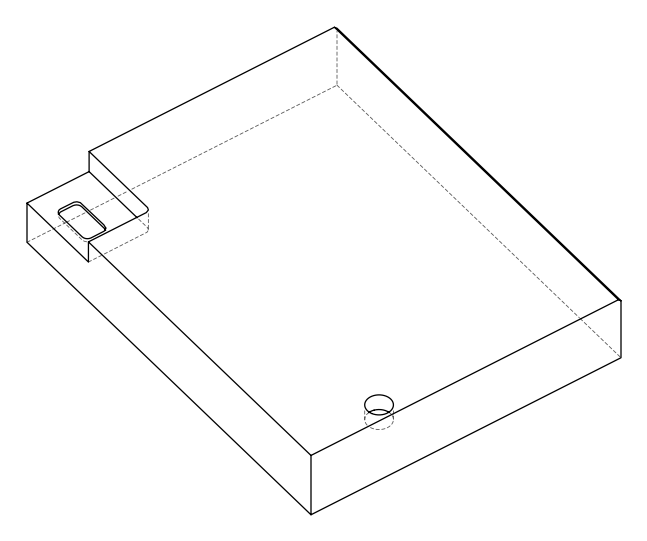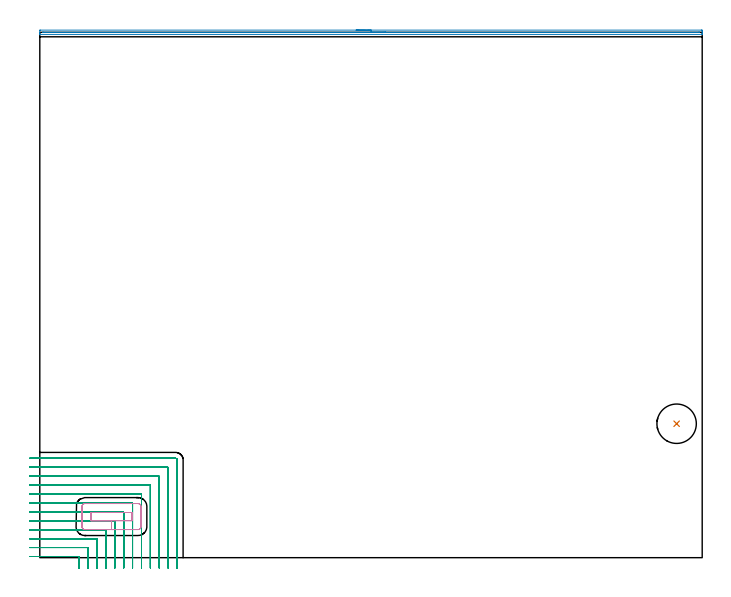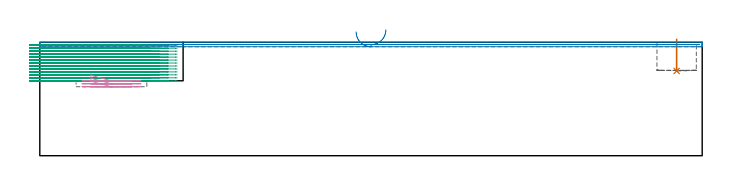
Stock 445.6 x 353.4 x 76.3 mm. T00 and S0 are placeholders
(PLAN: 4 operations, 2 tool changes, 45.9 min)
(1 INDEXABLE_INSERT_DRILL_BLIND_HOLE_FROM_SOLID | STEP1POCKET | NXT0302_024 | 0.09 min | 10461 mm3)
(2 AREA_MILL | FG_CHAMFER_SURFACE | UGT0205_001 | 7.27 min | 2005 mm3)
(3 MILL_CORNER_NOTCH_RECTANGULAR | CORNER_NOTCH_RECTANGULAR | NXT0201_009 | Follow Part, ap 2, ae 75% | 37.24 min | 176648 mm3)
(4 MILL_RECTANGULAR_POCKET | POCKET_RECTANGULAR_STRAIGHT | NXT0201_009 | Follow Part, ap 2, ae 75% | 1.35 min | 4738 mm3)
(TOOL NXT0302_024 | Index. Insert Drill 26.5mm [880-D2650L32-03] | D26.5 PA176 FL80 Z2)
(TOOL UGT0205_001 | Chamfer Mill 20 x 3 x 45 deg. | D20 FL50 Z2)
(TOOL NXT0201_009 | ENDMILL 8mm [2P460-0800-NA 1630] | D8 FL26 Z6)
(OP 1 INDEXABLE_INSERT_DRILL_BLIND_HOLE_FROM_SOLID)
G17 G21 G94 G90
T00 M6
G54
G17 G0 G90 X428.4 Y90.1 S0 M3
G43 Z86.3 H1
G94 G81 G98 Z57. F250. R78.3
G80
M5
M2
(OP 2 AREA_MILL)
G17 G21 G94 G90
T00 M6
G54
G17 G0 G90 X212.8 Y354.9 S1061 M3
G43 Z86.3 H0
Z83.3
G94 G1 X212.838 Z82.428 F250.
X212.952 Z81.563
X213.141 Z80.712
X213.403 Z79.88
X213.737 Z79.074
X214.14 Z78.3
X214.609 Z77.564
X215.14 Z76.872
X215.729 Z76.229
X216.372 Z75.64
X217.064 Z75.108
X217.8 Z74.64
X218.574 Z74.237
X219.38 Z73.903
X220.212 Z73.641
X221.064 Z73.452
X221.928 Z73.338
X222.8 Z73.3
X444.972
X445.116 Y354.899 Z73.301
X445.598 Y354.891 Z73.305
X445.6 Y354.653 Z73.544
Y354.293 Z73.904
Y353.761 Z74.435
Y353.4 Z74.795
Y352.678 Z75.522
Y352.391 Z75.808
Y351.965 Z76.226
X445.59 Y351.903 Z76.288
X445.419 Y351.9 Z76.3
X0.181
X0.01 Y351.903 Z76.288
X0.007 Y351.963 Z76.229
X0. Y352.392 Z75.808
Y352.678 Z75.522
Y353.4 Z74.795
Y354.653 Z73.544
X0.002 Y354.891 Z73.305
X0.485 Y354.9 Z73.3
X222.8
Y353.486 Z74.714
X443.27
X443.442 Y353.484 Z74.716
X443.556 Y353.481 Z74.719
X443.591 Y353.479 Z74.721
X443.594 Y353.475 Z74.725
X443.597 Y353.459 Z74.741
Y353.4 Z74.8
X443.594 Y353.349 Z74.851
X443.591 Y353.328 Z74.872
X443.527 Y353.321 Z74.879
X443.356 Y353.316 Z74.884
X443.27 Y353.315 Z74.885
X2.33
X2.158 Y353.316 Z74.884
X2.044 Y353.319 Z74.881
X2.009 Y353.321 Z74.879
X2.006 Y353.325 Z74.875
X2.003 Y353.341 Z74.859
Y353.4 Z74.8
X2.006 Y353.451 Z74.749
X2.009 Y353.472 Z74.728
X2.074 Y353.479 Z74.721
X2.245 Y353.484 Z74.716
X2.331 Y353.485 Z74.715
X222.8 Y353.486 Z74.714
X223.672 Z74.752
X224.537 Z74.866
X225.388 Z75.055
X226.22 Z75.317
X227.026 Z75.651
X227.8 Z76.054
X228.536 Z76.523
X229.228 Z77.054
X229.871 Z77.643
X230.46 Z78.286
X230.992 Z78.978
X231.46 Z79.714
X231.863 Z80.488
X232.197 Z81.294
X232.459 Z82.126
X232.648 Z82.978
X232.762 Z83.843
X232.8 Z84.714
G0 Z86.3
M5
M2
(OP 3 MILL_CORNER_NOTCH_RECTANGULAR)
G17 G21 G94 G90
T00 M6
G54
G17 G0 G90 X26.4 Y-7. S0 M3
G43 Z86.3 H1
Z74.308
G94 G1 Y-4. F250.
Y0.405 F500.
G3 X26.005 Y0.8 R0.4
G1 X-4.
X-7. F250.
G0 Z86.3
X32.4 Y-7.
Z74.308
G1 Y-4.
Y6.405 F500.
G3 X32.005 Y6.8 R0.4
G1 X-4.
X-7. F250.
G0 Z86.3
X38.4 Y-7.
Z74.308
G1 Y-4.
Y12.405 F500.
G3 X38.005 Y12.8 R0.4
G1 X-4.
X-7. F250.
G0 Z86.3
X44.4 Y-7.
Z74.308
G1 Y-4.
Y18.404 F500.
G3 X44.004 Y18.8 R0.4
G1 X-4.
X-7. F250.
G0 Z86.3
X50.4 Y-7.
Z74.308
G1 Y-4.
Y24.404 F500.
G3 X50.004 Y24.8 R0.4
G1 X-4.
X-7. F250.
G0 Z86.3
X56.4 Y-7.
Z74.308
G1 Y-4.
Y30.404 F500.
G3 X56.004 Y30.8 R0.4
G1 X-4.
X-7. F250.
G0 Z86.3
X62.4 Y-7.
Z74.308
G1 Y-4.
Y36.404 F500.
G3 X62.004 Y36.8 R0.4
G1 X-4.
X-7. F250.
G0 Z86.3
X68.4 Y-7.
Z74.308
G1 Y-4.
Y42.404 F500.
G3 X68.004 Y42.8 R0.4
G1 X-4.
X-7. F250.
G0 Z86.3
X74.4 Y-7.
Z74.308
G1 Y-4.
Y48.403 F500.
G3 X74.003 Y48.8 R0.4
G1 X-4.
X-7. F250.
G0 Z86.3
X80.4 Y-7.
Z74.308
G1 Y-4.
Y54.403 F500.
G3 X80.003 Y54.8 R0.4
G1 X-4.
X-7. F250.
G0 Z86.3
X86.4 Y-7.
Z74.308
G1 Y-4.
Y60.403 F500.
G3 X86.003 Y60.8 R0.4
G1 X-4.
X-7. F250.
G0 Z86.3
X92.4 Y-7.
Z74.308
G1 Y-4.
Y65.8 F500.
G3 X91.4 Y66.8 R1.
G1 X-4.
X-7. F250.
G0 Z86.3
X26.4 Y-7.
Z72.315
G1 Y-4.
Y0.405 F500.
G3 X26.005 Y0.8 R0.4
G1 X-4.
X-7. F250.
G0 Z86.3
X32.4 Y-7.
Z72.315
G1 Y-4.
Y6.405 F500.
G3 X32.005 Y6.8 R0.4
G1 X-4.
X-7. F250.
G0 Z86.3
X38.4 Y-7.
Z72.315
G1 Y-4.
Y12.404 F500.
G3 X38.004 Y12.8 R0.4
G1 X-4.
X-7. F250.
G0 Z86.3
X44.4 Y-7.
Z72.315
G1 Y-4.
Y18.404 F500.
G3 X44.004 Y18.8 R0.4
G1 X-4.
X-7. F250.
G0 Z86.3
X50.4 Y-7.
Z72.315
G1 Y-4.
Y24.404 F500.
G3 X50.004 Y24.8 R0.4
G1 X-4.
X-7. F250.
G0 Z86.3
X56.4 Y-7.
Z72.315
G1 Y-4.
Y30.404 F500.
G3 X56.004 Y30.8 R0.4
G1 X-4.
X-7. F250.
G0 Z86.3
X62.4 Y-7.
Z72.315
G1 Y-4.
Y36.404 F500.
G3 X62.004 Y36.8 R0.4
G1 X-4.
X-7. F250.
G0 Z86.3
X68.4 Y-7.
Z72.315
G1 Y-4.
Y42.404 F500.
G3 X68.004 Y42.8 R0.4
G1 X-4.
X-7. F250.
G0 Z86.3
X74.4 Y-7.
Z72.315
G1 Y-4.
Y48.403 F500.
G3 X74.003 Y48.8 R0.4
G1 X-4.
X-7. F250.
G0 Z86.3
X80.4 Y-7.
Z72.315
G1 Y-4.
Y54.403 F500.
G3 X80.003 Y54.8 R0.4
G1 X-4.
X-7. F250.
G0 Z86.3
X86.4 Y-7.
Z72.315
G1 Y-4.
Y60.403 F500.
G3 X86.003 Y60.8 R0.4
G1 X-4.
X-7. F250.
G0 Z86.3
X92.4 Y-7.
Z72.315
G1 Y-4.
Y65.8 F500.
G3 X91.4 Y66.8 R1.
G1 X-4.
X-7. F250.
G0 Z86.3
X26.4 Y-7.
Z70.323
G1 Y-4.
Y0.405 F500.
G3 X26.005 Y0.8 R0.4
G1 X-4.
X-7. F250.
G0 Z86.3
X32.4 Y-7.
Z70.323
G1 Y-4.
Y6.405 F500.
G3 X32.005 Y6.8 R0.4
G1 X-4.
X-7. F250.
G0 Z86.3
X38.4 Y-7.
Z70.323
G1 Y-4.
Y12.405 F500.
G3 X38.005 Y12.8 R0.4
G1 X-4.
X-7. F250.
G0 Z86.3
X44.4 Y-7.
Z70.323
G1 Y-4.
Y18.404 F500.
G3 X44.004 Y18.8 R0.4
G1 X-4.
X-7. F250.
G0 Z86.3
X50.4 Y-7.
Z70.323
G1 Y-4.
Y24.404 F500.
G3 X50.004 Y24.8 R0.4
G1 X-4.
X-7. F250.
G0 Z86.3
X56.4 Y-7.
Z70.323
G1 Y-4.
Y30.404 F500.
G3 X56.004 Y30.8 R0.4
G1 X-4.
X-7. F250.
G0 Z86.3
X62.4 Y-7.
Z70.323
G1 Y-4.
Y36.404 F500.
G3 X62.004 Y36.8 R0.4
G1 X-4.
X-7. F250.
G0 Z86.3
X68.4 Y-7.
Z70.323
G1 Y-4.
Y42.404 F500.
G3 X68.004 Y42.8 R0.4
G1 X-4.
X-7. F250.
G0 Z86.3
X74.4 Y-7.
Z70.323
G1 Y-4.
Y48.403 F500.
G3 X74.003 Y48.8 R0.4
G1 X-4.
X-7. F250.
G0 Z86.3
X80.4 Y-7.
Z70.323
G1 Y-4.
Y54.403 F500.
G3 X80.003 Y54.8 R0.4
G1 X-4.
X-7. F250.
G0 Z86.3
X86.4 Y-7.
Z70.323
G1 Y-4.
Y60.403 F500.
G3 X86.003 Y60.8 R0.4
G1 X-4.
X-7. F250.
G0 Z86.3
X92.4 Y-7.
Z70.323
G1 Y-4.
Y65.8 F500.
G3 X91.4 Y66.8 R1.
G1 X-4.
X-7. F250.
G0 Z86.3
X26.4 Y-7.
Z68.331
G1 Y-4.
Y0.405 F500.
G3 X26.005 Y0.8 R0.4
G1 X-4.
X-7. F250.
G0 Z86.3
X32.4 Y-7.
Z68.331
G1 Y-4.
Y6.405 F500.
G3 X32.005 Y6.8 R0.4
G1 X-4.
X-7. F250.
G0 Z86.3
X38.4 Y-7.
Z68.331
G1 Y-4.
Y12.405 F500.
G3 X38.005 Y12.8 R0.4
G1 X-4.
X-7. F250.
G0 Z86.3
X44.4 Y-7.
Z68.331
G1 Y-4.
Y18.404 F500.
G3 X44.004 Y18.8 R0.4
G1 X-4.
X-7. F250.
G0 Z86.3
X50.4 Y-7.
Z68.331
G1 Y-4.
Y24.404 F500.
G3 X50.004 Y24.8 R0.4
G1 X-4.
X-7. F250.
G0 Z86.3
X56.4 Y-7.
Z68.331
G1 Y-4.
Y30.404 F500.
G3 X56.004 Y30.8 R0.4
G1 X-4.
X-7. F250.
G0 Z86.3
X62.4 Y-7.
Z68.331
G1 Y-4.
Y36.404 F500.
G3 X62.004 Y36.8 R0.4
G1 X-4.
X-7. F250.
G0 Z86.3
X68.4 Y-7.
Z68.331
G1 Y-4.
Y42.404 F500.
G3 X68.004 Y42.8 R0.4
G1 X-4.
X-7. F250.
G0 Z86.3
X74.4 Y-7.
Z68.331
G1 Y-4.
Y48.403 F500.
G3 X74.003 Y48.8 R0.4
G1 X-4.
X-7. F250.
G0 Z86.3
X80.4 Y-7.
Z68.331
G1 Y-4.
Y54.403 F500.
G3 X80.003 Y54.8 R0.4
G1 X-4.
X-7. F250.
G0 Z86.3
X86.4 Y-7.
Z68.331
G1 Y-4.
Y60.403 F500.
G3 X86.003 Y60.8 R0.4
G1 X-4.
X-7. F250.
G0 Z86.3
X92.4 Y-7.
Z68.331
G1 Y-4.
Y65.8 F500.
G3 X91.4 Y66.8 R1.
G1 X-4.
X-7. F250.
G0 Z86.3
X26.4 Y-7.
Z66.338
G1 Y-4.
Y0.405 F500.
G3 X26.005 Y0.8 R0.4
G1 X-4.
X-7. F250.
G0 Z86.3
X32.4 Y-7.
Z66.338
G1 Y-4.
Y6.405 F500.
G3 X32.005 Y6.8 R0.4
G1 X-4.
X-7. F250.
G0 Z86.3
X38.4 Y-7.
Z66.338
G1 Y-4.
Y12.405 F500.
G3 X38.005 Y12.8 R0.4
G1 X-4.
X-7. F250.
G0 Z86.3
X44.4 Y-7.
Z66.338
G1 Y-4.
Y18.404 F500.
G3 X44.004 Y18.8 R0.4
G1 X-4.
X-7. F250.
G0 Z86.3
X50.4 Y-7.
Z66.338
G1 Y-4.
Y24.404 F500.
G3 X50.004 Y24.8 R0.4
G1 X-4.
X-7. F250.
G0 Z86.3
X56.4 Y-7.
Z66.338
G1 Y-4.
Y30.404 F500.
G3 X56.004 Y30.8 R0.4
G1 X-4.
X-7. F250.
G0 Z86.3
X62.4 Y-7.
Z66.338
G1 Y-4.
Y36.404 F500.
G3 X62.004 Y36.8 R0.4
G1 X-4.
X-7. F250.
G0 Z86.3
X68.4 Y-7.
Z66.338
G1 Y-4.
Y42.404 F500.
G3 X68.004 Y42.8 R0.4
G1 X-4.
X-7. F250.
G0 Z86.3
X74.4 Y-7.
Z66.338
G1 Y-4.
Y48.403 F500.
G3 X74.003 Y48.8 R0.4
G1 X-4.
X-7. F250.
G0 Z86.3
X80.4 Y-7.
Z66.338
G1 Y-4.
Y54.403 F500.
G3 X80.003 Y54.8 R0.4
G1 X-4.
X-7. F250.
G0 Z86.3
X86.4 Y-7.
Z66.338
G1 Y-4.
Y60.403 F500.
G3 X86.003 Y60.8 R0.4
G1 X-4.
X-7. F250.
G0 Z86.3
X92.4 Y-7.
Z66.338
G1 Y-4.
Y65.8 F500.
G3 X91.4 Y66.8 R1.
G1 X-4.
X-7. F250.
G0 Z86.3
X26.4 Y-7.
Z64.346
G1 Y-4.
Y0.405 F500.
G3 X26.005 Y0.8 R0.4
G1 X-4.
X-7. F250.
G0 Z86.3
X32.4 Y-7.
Z64.346
G1 Y-4.
Y6.405 F500.
G3 X32.005 Y6.8 R0.4
G1 X-4.
X-7. F250.
G0 Z86.3
X38.4 Y-7.
Z64.346
G1 Y-4.
Y12.405 F500.
G3 X38.005 Y12.8 R0.4
G1 X-4.
X-7. F250.
G0 Z86.3
X44.4 Y-7.
Z64.346
G1 Y-4.
Y18.404 F500.
G3 X44.004 Y18.8 R0.4
G1 X-4.
X-7. F250.
G0 Z86.3
X50.4 Y-7.
Z64.346
G1 Y-4.
Y24.404 F500.
G3 X50.004 Y24.8 R0.4
G1 X-4.
X-7. F250.
G0 Z86.3
X56.4 Y-7.
Z64.346
G1 Y-4.
Y30.404 F500.
G3 X56.004 Y30.8 R0.4
G1 X-4.
X-7. F250.
G0 Z86.3
X62.4 Y-7.
Z64.346
G1 Y-4.
Y36.404 F500.
G3 X62.004 Y36.8 R0.4
G1 X-4.
X-7. F250.
G0 Z86.3
X68.4 Y-7.
Z64.346
G1 Y-4.
Y42.404 F500.
G3 X68.004 Y42.8 R0.4
G1 X-4.
X-7. F250.
G0 Z86.3
X74.4 Y-7.
Z64.346
G1 Y-4.
Y48.403 F500.
G3 X74.003 Y48.8 R0.4
G1 X-4.
X-7. F250.
G0 Z86.3
X80.4 Y-7.
Z64.346
G1 Y-4.
Y54.403 F500.
G3 X80.003 Y54.8 R0.4
G1 X-4.
X-7. F250.
G0 Z86.3
X86.4 Y-7.
Z64.346
G1 Y-4.
Y60.403 F500.
G3 X86.003 Y60.8 R0.4
G1 X-4.
X-7. F250.
G0 Z86.3
X92.4 Y-7.
Z64.346
G1 Y-4.
Y65.8 F500.
G3 X91.4 Y66.8 R1.
G1 X-4.
X-7. F250.
G0 Z86.3
X26.4 Y-7.
Z62.354
G1 Y-4.
Y0.405 F500.
G3 X26.005 Y0.8 R0.4
G1 X-4.
X-7. F250.
G0 Z86.3
X32.4 Y-7.
Z62.354
G1 Y-4.
Y6.405 F500.
G3 X32.005 Y6.8 R0.4
G1 X-4.
X-7. F250.
G0 Z86.3
X38.4 Y-7.
Z62.354
G1 Y-4.
Y12.405 F500.
G3 X38.005 Y12.8 R0.4
G1 X-4.
X-7. F250.
G0 Z86.3
X44.4 Y-7.
Z62.354
G1 Y-4.
Y18.404 F500.
G3 X44.004 Y18.8 R0.4
G1 X-4.
X-7. F250.
G0 Z86.3
X50.4 Y-7.
Z62.354
G1 Y-4.
Y24.404 F500.
G3 X50.004 Y24.8 R0.4
G1 X-4.
X-7. F250.
G0 Z86.3
X56.4 Y-7.
Z62.354
G1 Y-4.
Y30.404 F500.
G3 X56.004 Y30.8 R0.4
G1 X-4.
X-7. F250.
G0 Z86.3
X62.4 Y-7.
Z62.354
G1 Y-4.
Y36.404 F500.
G3 X62.004 Y36.8 R0.4
G1 X-4.
X-7. F250.
G0 Z86.3
X68.4 Y-7.
Z62.354
G1 Y-4.
Y42.404 F500.
G3 X68.004 Y42.8 R0.4
G1 X-4.
X-7. F250.
G0 Z86.3
X74.4 Y-7.
Z62.354
G1 Y-4.
Y48.403 F500.
G3 X74.003 Y48.8 R0.4
G1 X-4.
X-7. F250.
G0 Z86.3
X80.4 Y-7.
Z62.354
G1 Y-4.
Y54.403 F500.
G3 X80.003 Y54.8 R0.4
G1 X-4.
X-7. F250.
G0 Z86.3
X86.4 Y-7.
Z62.354
G1 Y-4.
Y60.403 F500.
G3 X86.003 Y60.8 R0.4
G1 X-4.
X-7. F250.
G0 Z86.3
X92.4 Y-7.
Z62.354
G1 Y-4.
Y65.8 F500.
G3 X91.4 Y66.8 R1.
G1 X-4.
X-7. F250.
G0 Z86.3
X26.4 Y-7.
Z60.362
G1 Y-4.
Y0.405 F500.
G3 X26.005 Y0.8 R0.4
G1 X-4.
X-7. F250.
G0 Z86.3
X32.4 Y-7.
Z60.362
G1 Y-4.
Y6.405 F500.
G3 X32.005 Y6.8 R0.4
G1 X-4.
X-7. F250.
G0 Z86.3
X38.4 Y-7.
Z60.362
G1 Y-4.
Y12.405 F500.
G3 X38.005 Y12.8 R0.4
G1 X-4.
X-7. F250.
G0 Z86.3
X44.4 Y-7.
Z60.362
G1 Y-4.
Y18.404 F500.
G3 X44.004 Y18.8 R0.4
G1 X-4.
X-7. F250.
G0 Z86.3
X50.4 Y-7.
Z60.362
G1 Y-4.
Y24.404 F500.
G3 X50.004 Y24.8 R0.4
G1 X-4.
X-7. F250.
G0 Z86.3
X56.4 Y-7.
Z60.362
G1 Y-4.
Y30.404 F500.
G3 X56.004 Y30.8 R0.4
G1 X-4.
X-7. F250.
G0 Z86.3
X62.4 Y-7.
Z60.362
G1 Y-4.
Y36.404 F500.
G3 X62.004 Y36.8 R0.4
G1 X-4.
X-7. F250.
G0 Z86.3
X68.4 Y-7.
Z60.362
G1 Y-4.
Y42.404 F500.
G3 X68.004 Y42.8 R0.4
G1 X-4.
X-7. F250.
G0 Z86.3
X74.4 Y-7.
Z60.362
G1 Y-4.
Y48.403 F500.
G3 X74.003 Y48.8 R0.4
G1 X-4.
X-7. F250.
G0 Z86.3
X80.4 Y-7.
Z60.362
G1 Y-4.
Y54.403 F500.
G3 X80.003 Y54.8 R0.4
G1 X-4.
X-7. F250.
G0 Z86.3
X86.4 Y-7.
Z60.362
G1 Y-4.
Y60.403 F500.
G3 X86.003 Y60.8 R0.4
G1 X-4.
X-7. F250.
G0 Z86.3
X92.4 Y-7.
Z60.362
G1 Y-4.
Y65.8 F500.
G3 X91.4 Y66.8 R1.
G1 X-4.
X-7. F250.
G0 Z86.3
X26.4 Y-7.
Z58.369
G1 Y-4.
Y0.405 F500.
G3 X26.005 Y0.8 R0.4
G1 X-4.
X-7. F250.
G0 Z86.3
X32.4 Y-7.
Z58.369
G1 Y-4.
Y6.405 F500.
G3 X32.005 Y6.8 R0.4
G1 X-4.
X-7. F250.
G0 Z86.3
X38.4 Y-7.
Z58.369
G1 Y-4.
Y12.405 F500.
G3 X38.005 Y12.8 R0.4
G1 X-4.
X-7. F250.
G0 Z86.3
X44.4 Y-7.
Z58.369
G1 Y-4.
Y18.404 F500.
G3 X44.004 Y18.8 R0.4
G1 X-4.
X-7. F250.
G0 Z86.3
X50.4 Y-7.
Z58.369
G1 Y-4.
Y24.404 F500.
G3 X50.004 Y24.8 R0.4
G1 X-4.
X-7. F250.
G0 Z86.3
X56.4 Y-7.
Z58.369
G1 Y-4.
Y30.404 F500.
G3 X56.004 Y30.8 R0.4
G1 X-4.
X-7. F250.
G0 Z86.3
X62.4 Y-7.
Z58.369
G1 Y-4.
Y36.404 F500.
G3 X62.004 Y36.8 R0.4
G1 X-4.
X-7. F250.
G0 Z86.3
X68.4 Y-7.
Z58.369
G1 Y-4.
Y42.404 F500.
G3 X68.004 Y42.8 R0.4
G1 X-4.
X-7. F250.
G0 Z86.3
X74.4 Y-7.
Z58.369
G1 Y-4.
Y48.403 F500.
G3 X74.003 Y48.8 R0.4
G1 X-4.
X-7. F250.
G0 Z86.3
X80.4 Y-7.
Z58.369
G1 Y-4.
Y54.403 F500.
G3 X80.003 Y54.8 R0.4
G1 X-4.
X-7. F250.
G0 Z86.3
X86.4 Y-7.
Z58.369
G1 Y-4.
Y60.403 F500.
G3 X86.003 Y60.8 R0.4
G1 X-4.
X-7. F250.
G0 Z86.3
X92.4 Y-7.
Z58.369
G1 Y-4.
Y65.8 F500.
G3 X91.4 Y66.8 R1.
G1 X-4.
X-7. F250.
G0 Z86.3
X26.4 Y-7.
Z56.377
G1 Y-4.
Y0.405 F500.
G3 X26.005 Y0.8 R0.4
G1 X-4.
X-7. F250.
G0 Z86.3
X32.4 Y-7.
Z56.377
G1 Y-4.
Y6.405 F500.
G3 X32.005 Y6.8 R0.4
G1 X-4.
X-7. F250.
G0 Z86.3
X38.4 Y-7.
Z56.377
G1 Y-4.
Y12.405 F500.
G3 X38.005 Y12.8 R0.4
G1 X-4.
X-7. F250.
G0 Z86.3
X44.4 Y-7.
Z56.377
G1 Y-4.
Y18.404 F500.
G3 X44.004 Y18.8 R0.4
G1 X-4.
X-7. F250.
G0 Z86.3
X50.4 Y-7.
Z56.377
G1 Y-4.
Y24.404 F500.
G3 X50.004 Y24.8 R0.4
G1 X-4.
X-7. F250.
G0 Z86.3
X56.4 Y-7.
Z56.377
G1 Y-4.
Y30.404 F500.
G3 X56.004 Y30.8 R0.4
G1 X-4.
X-7. F250.
G0 Z86.3
X62.4 Y-7.
Z56.377
G1 Y-4.
Y36.404 F500.
G3 X62.004 Y36.8 R0.4
G1 X-4.
X-7. F250.
G0 Z86.3
X68.4 Y-7.
Z56.377
G1 Y-4.
Y42.404 F500.
G3 X68.004 Y42.8 R0.4
G1 X-4.
X-7. F250.
G0 Z86.3
X74.4 Y-7.
Z56.377
G1 Y-4.
Y48.403 F500.
G3 X74.003 Y48.8 R0.4
G1 X-4.
X-7. F250.
G0 Z86.3
X80.4 Y-7.
Z56.377
G1 Y-4.
Y54.403 F500.
G3 X80.003 Y54.8 R0.4
G1 X-4.
X-7. F250.
G0 Z86.3
X86.4 Y-7.
Z56.377
G1 Y-4.
Y60.403 F500.
G3 X86.003 Y60.8 R0.4
G1 X-4.
X-7. F250.
G0 Z86.3
X92.4 Y-7.
Z56.377
G1 Y-4.
Y65.8 F500.
G3 X91.4 Y66.8 R1.
G1 X-4.
X-7. F250.
G0 Z86.3
X26.4 Y-7.
Z54.385
G1 Y-4.
Y0.405 F500.
G3 X26.005 Y0.8 R0.4
G1 X-4.
X-7. F250.
G0 Z86.3
X32.4 Y-7.
Z54.385
G1 Y-4.
Y6.405 F500.
G3 X32.005 Y6.8 R0.4
G1 X-4.
X-7. F250.
G0 Z86.3
X38.4 Y-7.
Z54.385
G1 Y-4.
Y12.405 F500.
G3 X38.005 Y12.8 R0.4
G1 X-4.
X-7. F250.
G0 Z86.3
X44.4 Y-7.
Z54.385
G1 Y-4.
Y18.404 F500.
G3 X44.004 Y18.8 R0.4
G1 X-4.
X-7. F250.
G0 Z86.3
X50.4 Y-7.
Z54.385
G1 Y-4.
Y24.404 F500.
G3 X50.004 Y24.8 R0.4
G1 X-4.
X-7. F250.
G0 Z86.3
X56.4 Y-7.
Z54.385
G1 Y-4.
Y30.404 F500.
G3 X56.004 Y30.8 R0.4
G1 X-4.
X-7. F250.
G0 Z86.3
X62.4 Y-7.
Z54.385
G1 Y-4.
Y36.404 F500.
G3 X62.004 Y36.8 R0.4
G1 X-4.
X-7. F250.
G0 Z86.3
X68.4 Y-7.
Z54.385
G1 Y-4.
Y42.404 F500.
G3 X68.004 Y42.8 R0.4
G1 X-4.
X-7. F250.
G0 Z86.3
X74.4 Y-7.
Z54.385
G1 Y-4.
Y48.403 F500.
G3 X74.003 Y48.8 R0.4
G1 X-4.
X-7. F250.
G0 Z86.3
X80.4 Y-7.
Z54.385
G1 Y-4.
Y54.403 F500.
G3 X80.003 Y54.8 R0.4
G1 X-4.
X-7. F250.
G0 Z86.3
X86.4 Y-7.
Z54.385
G1 Y-4.
Y60.403 F500.
G3 X86.003 Y60.8 R0.4
G1 X-4.
X-7. F250.
G0 Z86.3
X92.4 Y-7.
Z54.385
G1 Y-4.
Y65.8 F500.
G3 X91.4 Y66.8 R1.
G1 X-4.
X-7. F250.
G0 Z86.3
X26.4 Y-7.
Z52.392
G1 Y-4.
Y0.405 F500.
G3 X26.005 Y0.8 R0.4
G1 X-4.
X-7. F250.
G0 Z86.3
X32.4 Y-7.
Z52.392
G1 Y-4.
Y6.405 F500.
G3 X32.005 Y6.8 R0.4
G1 X-4.
X-7. F250.
G0 Z86.3
X38.4 Y-7.
Z52.392
G1 Y-4.
Y12.405 F500.
G3 X38.005 Y12.8 R0.4
G1 X-4.
X-7. F250.
G0 Z86.3
X44.4 Y-7.
Z52.392
G1 Y-4.
Y18.404 F500.
G3 X44.004 Y18.8 R0.4
G1 X-4.
X-7. F250.
G0 Z86.3
X50.4 Y-7.
Z52.392
G1 Y-4.
Y24.404 F500.
G3 X50.004 Y24.8 R0.4
G1 X-4.
X-7. F250.
G0 Z86.3
X56.4 Y-7.
Z52.392
G1 Y-4.
Y30.404 F500.
G3 X56.004 Y30.8 R0.4
G1 X-4.
X-7. F250.
G0 Z86.3
X62.4 Y-7.
Z52.392
G1 Y-4.
Y36.404 F500.
G3 X62.004 Y36.8 R0.4
G1 X-4.
X-7. F250.
G0 Z86.3
X68.4 Y-7.
Z52.392
G1 Y-4.
Y42.404 F500.
G3 X68.004 Y42.8 R0.4
G1 X-4.
X-7. F250.
G0 Z86.3
X74.4 Y-7.
Z52.392
G1 Y-4.
Y48.403 F500.
G3 X74.003 Y48.8 R0.4
G1 X-4.
X-7. F250.
G0 Z86.3
X80.4 Y-7.
Z52.392
G1 Y-4.
Y54.403 F500.
G3 X80.003 Y54.8 R0.4
G1 X-4.
X-7. F250.
G0 Z86.3
X86.4 Y-7.
Z52.392
G1 Y-4.
Y60.403 F500.
G3 X86.003 Y60.8 R0.4
G1 X-4.
X-7. F250.
G0 Z86.3
X92.4 Y-7.
Z52.392
G1 Y-4.
Y65.8 F500.
G3 X91.4 Y66.8 R1.
G1 X-4.
X-7. F250.
G0 Z86.3
X26.4 Y-7.
Z50.4
G1 Y-4.
Y0.405 F500.
G3 X26.005 Y0.8 R0.4
G1 X-4.
X-7. F250.
G0 Z86.3
X32.4 Y-7.
Z50.4
G1 Y-4.
Y6.405 F500.
G3 X32.005 Y6.8 R0.4
G1 X-4.
X-7. F250.
G0 Z86.3
X38.4 Y-7.
Z50.4
G1 Y-4.
Y12.405 F500.
G3 X38.005 Y12.8 R0.4
G1 X-4.
X-7. F250.
G0 Z86.3
X44.4 Y-7.
Z50.4
G1 Y-4.
Y18.404 F500.
G3 X44.004 Y18.8 R0.4
G1 X-4.
X-7. F250.
G0 Z86.3
X50.4 Y-7.
Z50.4
G1 Y-4.
Y24.404 F500.
G3 X50.004 Y24.8 R0.4
G1 X-4.
X-7. F250.
G0 Z86.3
X56.4 Y-7.
Z50.4
G1 Y-4.
Y30.404 F500.
G3 X56.004 Y30.8 R0.4
G1 X-4.
X-7. F250.
G0 Z86.3
X62.4 Y-7.
Z50.4
G1 Y-4.
Y36.404 F500.
G3 X62.004 Y36.8 R0.4
G1 X-4.
X-7. F250.
G0 Z86.3
X68.4 Y-7.
Z50.4
G1 Y-4.
Y42.404 F500.
G3 X68.004 Y42.8 R0.4
G1 X-4.
X-7. F250.
G0 Z86.3
X74.4 Y-7.
Z50.4
G1 Y-4.
Y48.403 F500.
G3 X74.003 Y48.8 R0.4
G1 X-4.
X-7. F250.
G0 Z86.3
X80.4 Y-7.
Z50.4
G1 Y-4.
Y54.403 F500.
G3 X80.003 Y54.8 R0.4
G1 X-4.
X-7. F250.
G0 Z86.3
X86.4 Y-7.
Z50.4
G1 Y-4.
Y60.403 F500.
G3 X86.003 Y60.8 R0.4
G1 X-4.
X-7. F250.
G0 Z86.3
X92.4 Y-7.
Z50.4
G1 Y-4.
Y65.8 F500.
G3 X91.4 Y66.8 R1.
G1 X-4.
X-7. F250.
G0 Z86.3
M5
M2
(OP 4 MILL_RECTANGULAR_POCKET)
G17 G21 G94 G90
T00 M6
G54
G17 G0 G90 X34.4 Y29.735 S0 M3
G43 Z86.3 H1
Z55.38
G94 G1 Y24.9 Z54.084 F250.
X48.2 Z50.387
X62. F500.
Y30.4
X34.4
Y24.9
X48.2
Y18.9
X66.1
G3 X68. Y20.8 R1.9
G1 Y34.5
G3 X66.1 Y36.4 R1.9
G1 X30.3
G3 X28.4 Y34.5 R1.9
G1 Y20.8
G3 X30.3 Y18.9 R1.9
G1 X48.2
X49.2
G0 X34.4 Y29.735 Z53.387
G1 Y24.9 Z52.091 F250.
X48.2 Z48.393
X62. F500.
Y30.4
X34.4
Y24.9
X48.2
Y18.9
X66.1
G3 X68. Y20.8 R1.9
G1 Y34.5
G3 X66.1 Y36.4 R1.9
G1 X30.3
G3 X28.4 Y34.5 R1.9
G1 Y20.8
G3 X30.3 Y18.9 R1.9
G1 X48.2
X49.2
G0 X34.4 Y29.735 Z51.393
G1 Y24.9 Z50.098 F250.
X48.2 Z46.4
X62. F500.
Y30.4
X34.4
Y24.9
X48.2
Y18.9
X66.1
G3 X68. Y20.8 R1.9
G1 Y34.5
G3 X66.1 Y36.4 R1.9
G1 X30.3
G3 X28.4 Y34.5 R1.9
G1 Y20.8
G3 X30.3 Y18.9 R1.9
G1 X48.2
X49.2
G0 Z86.3
M5
M2
